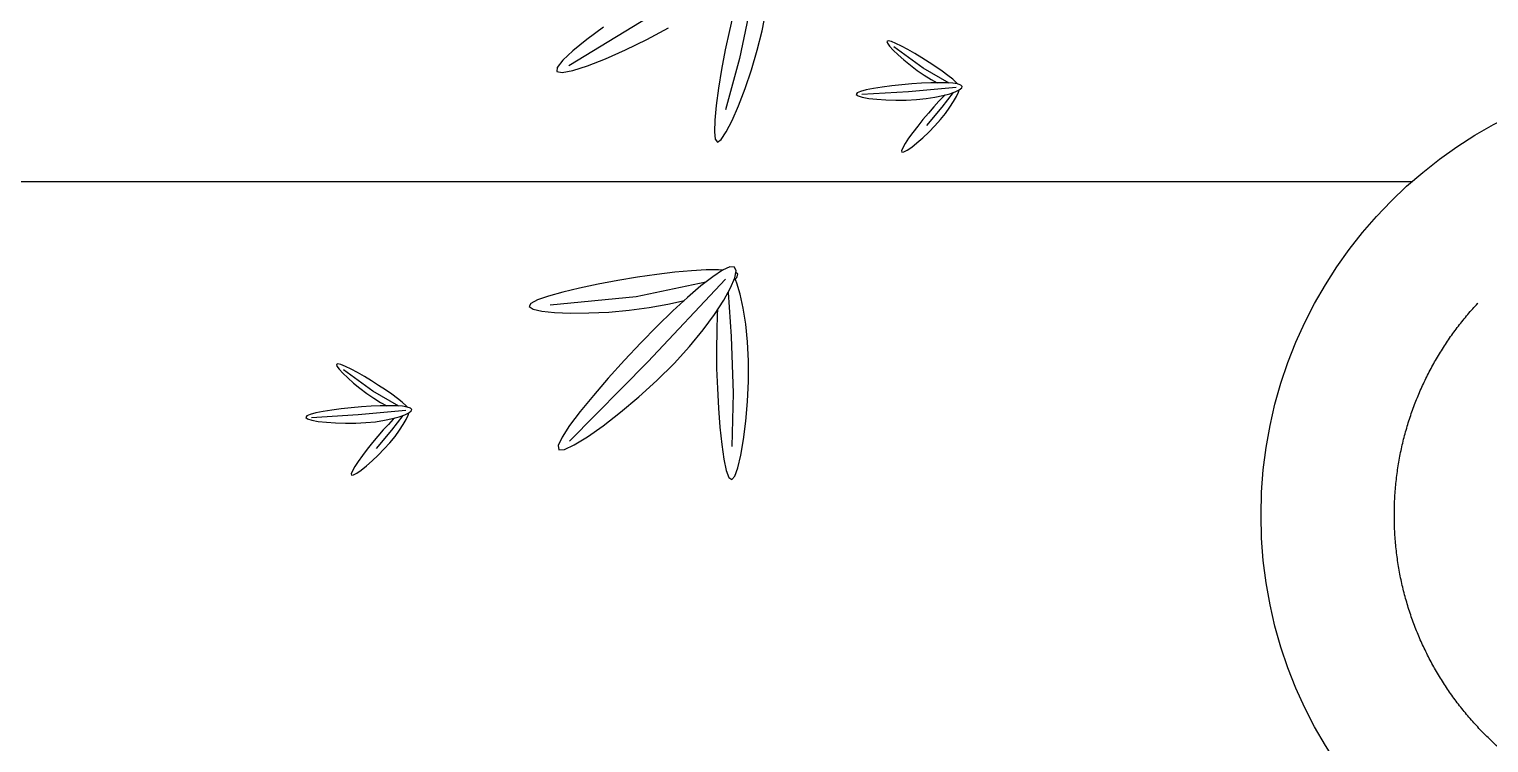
# Model space of a CAD drawing. Extents: x 302512 to 1034855, y -184136 to 410364.
# Drawn here: x 625727 to 632295, y 140721 to 143934 of the extents above; entities that cross this region are included whole.
import ezdxf

# ---------------------------------------------------------------- set-up
doc = ezdxf.new("R2010")
doc.units = 0
doc.header["$MEASUREMENT"] = 0
doc.linetypes.add('ACAD_ISO04W100', pattern=[30.5, 24, -3, 0.5, -3])
for name, color, linetype in [('F', 5, 'Continuous'), ('坐椅', 7, 'Continuous'), ('树', 80, 'Continuous'), ('红线', 20, 'Continuous'), ('绿化', 97, 'Continuous'), ('绿地', 3, 'Continuous'), ('道路线', 161, 'Continuous')]:
    doc.layers.add(name, color=color, linetype=linetype)
doc.styles.add('DIM_FONT', font='SIMPLEX.shx', dxfattribs={"width": 0.8})

# ---------------------------------------------------------------- blocks, each defined once
blk = doc.blocks.new('_F43BVI')
at = {"layer": '绿地'}
for p, q in [((0.9863, 0.5043), (0.9443, 0.4663)), ((0.9609, 0.4987), (0.9494, 0.4899)), ((0.9718, 0.5064), (0.9609, 0.4987)), ((0.9816, 0.5129), (0.9718, 0.5064)), ((0.9986, 0.5143), (0.9783, 0.4261)), ((0.9901, 0.5179), (0.9816, 0.5129)), ((0.9934, 0.5195), (0.9901, 0.5179)), ((1.008, 0.516), (1.0045, 0.5187)), ((1.0057, 0.5062), (1.0253, 0.4771)), ((1.0148, 0.5096), (1.008, 0.516)), ((1.0224, 0.5014), (1.0148, 0.5096)), ((1.0305, 0.4914), (1.0224, 0.5014)), ((0.925, 0.4702), (0.913, 0.4598)), ((0.9373, 0.4803), (0.925, 0.4702)), ((0.9494, 0.4899), (0.9373, 0.4803)), ((0.9574, 0.464), (0.9691, 0.4739)), ((0.9691, 0.4739), (0.9788, 0.4832)), ((1.0054, 0.4899), (1.007, 0.4868)), ((1.007, 0.4868), (1.0132, 0.4751)), ((1.0132, 0.4751), (1.0204, 0.4624)), ((1.0253, 0.4771), (1.0496, 0.4388)), ((1.0388, 0.4799), (1.0305, 0.4914)), ((1.0471, 0.4671), (1.0388, 0.4799)), ((0.9443, 0.4663), (0.8886, 0.4261)), ((0.9018, 0.4497), (0.8918, 0.4401)), ((0.913, 0.4598), (0.9018, 0.4497)), ((0.9182, 0.4363), (0.9314, 0.4449)), ((0.9314, 0.4449), (0.9447, 0.4542)), ((0.9447, 0.4542), (0.9574, 0.464)), ((1.0204, 0.4624), (1.0283, 0.4492)), ((1.0283, 0.4492), (1.0368, 0.4357)), ((1.0552, 0.4532), (1.0471, 0.4671)), ((1.0627, 0.4388), (1.0552, 0.4532)), ((0.8777, 0.4246), (0.8745, 0.4195)), ((0.8745, 0.4195), (0.8746, 0.4167)), ((0.8746, 0.4167), (0.8782, 0.4165)), ((0.8836, 0.4317), (0.8777, 0.4246)), ((0.8782, 0.4165), (0.8851, 0.4186)), ((0.8918, 0.4401), (0.8836, 0.4317)), ((0.8851, 0.4186), (0.8944, 0.4229)), ((0.8944, 0.4229), (0.9057, 0.4289)), ((0.9057, 0.4289), (0.9182, 0.4363)), ((0.9783, 0.4261), (0.956, 0.3402)), ((1.0368, 0.4357), (1.0455, 0.4225)), ((1.0455, 0.4225), (1.0541, 0.41)), ((1.0694, 0.4245), (1.0627, 0.4388)), ((1.0752, 0.4111), (1.0694, 0.4245)), ((1.0541, 0.41), (1.0622, 0.3989)), ((1.0622, 0.3989), (1.0695, 0.3896)), ((1.0695, 0.3896), (1.0757, 0.3828)), ((1.0797, 0.3992), (1.0752, 0.4111)), ((1.0827, 0.3894), (1.0797, 0.3992)), ((1.0839, 0.3823), (1.0827, 0.3894)), ((1.0757, 0.3828), (1.0804, 0.379)), ((1.0804, 0.379), (1.0832, 0.3787)), ((1.0832, 0.3787), (1.0839, 0.3823)), ((0.7252, 0.1948), (0.819, 0.1413)), ((0.7822, 0.198), (0.7504, 0.2157)), ((0.8146, 0.1778), (0.7822, 0.198)), ((0.8465, 0.1559), (0.8146, 0.1778)), ((0.7311, 0.1584), (0.7624, 0.1394)), ((0.7624, 0.1394), (0.7953, 0.1205)), ((0.819, 0.1413), (0.9033, 0.0858)), ((0.8765, 0.1334), (0.8465, 0.1559)), ((0.7953, 0.1205), (0.8284, 0.1023)), ((0.9035, 0.1116), (0.8765, 0.1334)), ((0.9263, 0.0915), (0.9035, 0.1116)), ((0.8284, 0.1023), (0.8604, 0.0857)), ((0.8604, 0.0857), (0.8899, 0.0713)), ((0.9435, 0.0742), (0.9263, 0.0915)), ((0.8899, 0.0713), (0.9157, 0.0601)), ((0.9157, 0.0601), (0.9363, 0.0527)), ((0.954, 0.0608), (0.9435, 0.0742)), ((0.9566, 0.0524), (0.954, 0.0608)), ((0.6831, 0.0351), (0.7319, -0.1704)), ((0.9363, 0.0527), (0.9503, 0.0498)), ((0.9503, 0.0498), (0.9566, 0.0524)), ((1.207, 0.0113), (1.2027, 0.0085)), ((1.2124, 0.0078), (1.207, 0.0113)), ((1.2223, 0.0044), (1.2117, 0.0036)), ((1.2158, 0), (1.2124, 0.0078)), ((1.2444, 0.0038), (1.2223, 0.0044)), ((1.271, 0.0011), (1.2444, 0.0038)), ((1.3012, -0.0038), (1.271, 0.0011)), ((1.1874, -0.0207), (1.1803, -0.0432)), ((1.1907, -0.0126), (1.1874, -0.0207)), ((1.2083, -0.0136), (1.3121, -0.2025)), ((1.2338, -0.0168), (1.3148, -0.0373)), ((1.3343, -0.011), (1.3012, -0.0038)), ((1.3694, -0.0206), (1.3343, -0.011)), ((1.4057, -0.0325), (1.3694, -0.0206)), ((1.1803, -0.0432), (1.1732, -0.0702)), ((1.2023, -0.0509), (1.1878, -0.185)), ((1.259, -0.046), (1.2668, -0.0492)), ((1.2668, -0.0492), (1.2965, -0.0601)), ((1.3148, -0.0373), (1.4187, -0.0669)), ((1.4419, -0.0461), (1.4057, -0.0325)), ((1.4764, -0.0607), (1.4419, -0.0461)), ((1.1732, -0.0702), (1.1662, -0.1011)), ((1.2965, -0.0601), (1.3292, -0.0712)), ((1.3292, -0.0712), (1.3642, -0.0822)), ((1.3642, -0.0822), (1.4007, -0.0927)), ((1.4187, -0.0669), (1.5138, -0.1006)), ((1.5079, -0.0754), (1.4764, -0.0607)), ((1.5348, -0.0895), (1.5079, -0.0754)), ((1.1662, -0.1011), (1.1595, -0.135)), ((1.2198, -0.1322), (1.2225, -0.1003)), ((1.4007, -0.0927), (1.4371, -0.1024)), ((1.4371, -0.1024), (1.4722, -0.1109)), ((1.5556, -0.1022), (1.5348, -0.0895)), ((1.569, -0.1127), (1.5556, -0.1022)), ((1.1595, -0.135), (1.1532, -0.1712)), ((1.2149, -0.1683), (1.2198, -0.1322)), ((1.4722, -0.1109), (1.5043, -0.1178)), ((1.5043, -0.1178), (1.532, -0.1226)), ((1.532, -0.1226), (1.5537, -0.1248)), ((1.5537, -0.1248), (1.5681, -0.1242)), ((1.5681, -0.1242), (1.5735, -0.1202)), ((1.5735, -0.1202), (1.569, -0.1127)), ((1.1532, -0.1712), (1.1475, -0.2087)), ((1.1878, -0.185), (1.1527, -0.3448)), ((1.2079, -0.2058), (1.2149, -0.1683)), ((1.1475, -0.2087), (1.1426, -0.2461)), ((1.1991, -0.2435), (1.2079, -0.2058)), ((1.3121, -0.2025), (1.4087, -0.3903)), ((1.1426, -0.2461), (1.1388, -0.282)), ((1.1891, -0.2796), (1.1991, -0.2435)), ((1.1388, -0.282), (1.1361, -0.3147)), ((1.1786, -0.3127), (1.1891, -0.2796)), ((1.1361, -0.3147), (1.135, -0.3427)), ((1.1681, -0.3412), (1.1786, -0.3127)), ((1.135, -0.3427), (1.1356, -0.3646)), ((1.1583, -0.3635), (1.1681, -0.3412)), ((1.1356, -0.3646), (1.1381, -0.3788)), ((1.1381, -0.3788), (1.1427, -0.3836)), ((1.1427, -0.3836), (1.1496, -0.3782)), ((1.1496, -0.3782), (1.1583, -0.3635)), ((1.249, -0.6635), (1.2405, -0.6685)), ((1.2523, -0.6619), (1.249, -0.6635)), ((1.267, -0.6654), (1.2634, -0.6627)), ((1.2452, -0.6771), (1.2032, -0.7151)), ((1.2199, -0.6827), (1.2083, -0.6915)), ((1.2307, -0.675), (1.2199, -0.6827)), ((1.2405, -0.6685), (1.2307, -0.675)), ((1.2576, -0.6671), (1.2373, -0.7553)), ((1.2646, -0.6753), (1.2843, -0.7043)), ((1.2737, -0.6718), (1.267, -0.6654)), ((1.2813, -0.6801), (1.2737, -0.6718)), ((1.2894, -0.69), (1.2813, -0.6801)), ((1.2977, -0.7015), (1.2894, -0.69)), ((1.2032, -0.7151), (1.1475, -0.7553)), ((1.1839, -0.7112), (1.1719, -0.7216)), ((1.1962, -0.7011), (1.1839, -0.7112)), ((1.2083, -0.6915), (1.1962, -0.7011)), ((1.2037, -0.7272), (1.2164, -0.7174)), ((1.2164, -0.7174), (1.228, -0.7075)), ((1.228, -0.7075), (1.2378, -0.6982)), ((1.2644, -0.6915), (1.2659, -0.6946)), ((1.2659, -0.6946), (1.2722, -0.7063)), ((1.2722, -0.7063), (1.2793, -0.719)), ((1.2793, -0.719), (1.2872, -0.7322)), ((1.2843, -0.7043), (1.3086, -0.7426)), ((1.3061, -0.7143), (1.2977, -0.7015)), ((1.3141, -0.7282), (1.3061, -0.7143)), ((1.1507, -0.7413), (1.1425, -0.7497)), ((1.1607, -0.7317), (1.1507, -0.7413)), ((1.1719, -0.7216), (1.1607, -0.7317)), ((1.1646, -0.7525), (1.1771, -0.7451)), ((1.1771, -0.7451), (1.1904, -0.7365)), ((1.1904, -0.7365), (1.2037, -0.7272)), ((1.2872, -0.7322), (1.2957, -0.7457)), ((1.2957, -0.7457), (1.3044, -0.759)), ((1.3216, -0.7426), (1.3141, -0.7282)), ((1.3284, -0.7569), (1.3216, -0.7426)), ((1.1366, -0.7568), (1.1334, -0.7619)), ((1.1334, -0.7619), (1.1335, -0.7647)), ((1.1335, -0.7647), (1.1372, -0.7649)), ((1.1425, -0.7497), (1.1366, -0.7568)), ((1.1372, -0.7649), (1.144, -0.7628)), ((1.144, -0.7628), (1.1533, -0.7585)), ((1.1533, -0.7585), (1.1646, -0.7525)), ((1.2373, -0.7553), (1.215, -0.8412)), ((1.3044, -0.759), (1.313, -0.7714)), ((1.313, -0.7714), (1.3212, -0.7825)), ((1.3341, -0.7703), (1.3284, -0.7569)), ((1.3386, -0.7822), (1.3341, -0.7703)), ((1.3212, -0.7825), (1.3285, -0.7918)), ((1.3285, -0.7918), (1.3347, -0.7986)), ((1.3347, -0.7986), (1.3393, -0.8024)), ((1.3416, -0.792), (1.3386, -0.7822)), ((1.3429, -0.7991), (1.3416, -0.792)), ((1.3422, -0.8027), (1.3429, -0.7991)), ((1.3393, -0.8024), (1.3422, -0.8027))]:
    blk.add_line(p, q, dxfattribs=at)
for points in [[(0.9658, 0.4365), (0.9615, 0.4179), (0.9576, 0.3993), (0.9543, 0.3814), (0.9517, 0.365), (0.95, 0.351), (0.9495, 0.34), (0.9502, 0.3328), (0.9523, 0.3302), (0.956, 0.3326), (0.9609, 0.3396), (0.9667, 0.3505), (0.9731, 0.3644), (0.9797, 0.3806), (0.9861, 0.3984), (0.992, 0.4169), (0.997, 0.4356), (1.0009, 0.4535), (1.0036, 0.4703), (1.0052, 0.4857), (1.0059, 0.4991), (1.0056, 0.5102), (1.0045, 0.5187), (1.0026, 0.5241), (1, 0.5261), (0.9968, 0.5243), (0.993, 0.5191), (0.9889, 0.5108), (0.9845, 0.4998), (0.9798, 0.4864), (0.9751, 0.4712), (0.9704, 0.4544)], [(1.2734, -0.2037), (1.2953, -0.2437), (1.3179, -0.283), (1.3403, -0.32), (1.3616, -0.3531), (1.3809, -0.3807), (1.3974, -0.4012), (1.41, -0.4128), (1.418, -0.4141), (1.4206, -0.4039), (1.4182, -0.3836), (1.4114, -0.3551), (1.4007, -0.3203), (1.3866, -0.2811), (1.3698, -0.2394), (1.3508, -0.197), (1.3303, -0.156), (1.3087, -0.118), (1.2868, -0.0838), (1.2655, -0.054), (1.2453, -0.0291), (1.2271, -0.0097), (1.2117, 0.0036), (1.1998, 0.0102), (1.192, 0.0095), (1.1891, 0.0013), (1.1908, -0.0139), (1.1967, -0.0353), (1.2062, -0.0619), (1.2191, -0.0929), (1.2349, -0.1274), (1.2531, -0.1646)], [(1.2248, -0.7449), (1.2205, -0.7635), (1.2165, -0.7821), (1.2132, -0.8), (1.2106, -0.8164), (1.209, -0.8304), (1.2084, -0.8414), (1.2091, -0.8486), (1.2112, -0.8513), (1.2149, -0.8488), (1.2198, -0.8418), (1.2257, -0.8309), (1.232, -0.817), (1.2386, -0.8008), (1.245, -0.783), (1.2509, -0.7645), (1.2559, -0.7459), (1.2598, -0.7279), (1.2625, -0.7111), (1.2642, -0.6957), (1.2648, -0.6823), (1.2645, -0.6712), (1.2634, -0.6627), (1.2615, -0.6573), (1.2589, -0.6553), (1.2557, -0.6571), (1.252, -0.6623), (1.2478, -0.6706), (1.2434, -0.6817), (1.2388, -0.695), (1.2341, -0.7102), (1.2294, -0.727)]]:
    blk.add_lwpolyline(points, close=True, dxfattribs=at)
blk.add_lwpolyline([(0.6823, -0.0857), (0.6951, -0.123), (0.7073, -0.1544), (0.7183, -0.1782), (0.7279, -0.1926), (0.7353, -0.1957), (0.7403, -0.1865), (0.7428, -0.1662), (0.743, -0.1369), (0.7409, -0.1005), (0.7366, -0.0591), (0.7303, -0.0145), (0.722, 0.0311)], dxfattribs=at)
at = {"style": 'DIM_FONT', "width": 0.7, "flags": 9}
for tag in ['YSIZE', 'XSIZE']:
    blk.add_attdef(tag, (0, 0), '', height=0.5, dxfattribs=at)
blk = doc.blocks.new('ZU')
at = {"layer": '绿地', "xscale": 1.5, "yscale": 1.5, "zscale": 0.001, "rotation": 260.5308552460376}
blk.add_blockref('_F43BVI', (-0.8522, 0.1655), dxfattribs=at)
blk = doc.blocks.new('A$C0B5A7686')
at = {"layer": '树', "linetype": 'ByBlock', "xscale": 640, "yscale": 640, "zscale": 640, "rotation": 151.15692544915}
blk.add_blockref('ZU', (642.8, 1492.6), dxfattribs=at)
blk = doc.blocks.new('A$C750B0621')
at = {"layer": '树'}
blk.add_blockref('A$C0B5A7686', (0, 0), dxfattribs=at)
blk = doc.blocks.new('A$C5AB93D8E')
at = {"layer": '绿化', "xscale": 0.8, "yscale": 0.8, "zscale": 0.8}
blk.add_blockref('A$C750B0621', (0, 0), dxfattribs=at)
blk = doc.blocks.new('A$C68DB62A4')
at = {"layer": '绿化', "rotation": 236.3690562220917}
blk.add_blockref('A$C5AB93D8E', (801.7, 2393.5), dxfattribs=at)
blk = doc.blocks.new('_F37GYG')
at = {"layer": '绿化', "linetype": 'ByBlock', "xscale": 0.2867748092958204, "yscale": 0.2867748092958204, "zscale": 0.2867748092958204}
blk.add_blockref('A$C68DB62A4', (-306.06, -300.5), dxfattribs=at)
at = {"style": 'DIM_FONT', "width": 0.8, "flags": 9}
for tag in ['YSIZE', 'XSIZE']:
    blk.add_attdef(tag, (0, 0), '', height=0.5, dxfattribs=at)

msp = doc.modelspace()

# ---------------------------------------------------------------- linework, layer by layer
at = {"layer": 'F'}
msp.add_circle((633270.1, 141745.9), 2000, dxfattribs=at)
at = {"layer": '红线', "linetype": 'ACAD_ISO04W100', "ltscale": 100}
msp.add_circle((633270.1, 141745.9), 1400, dxfattribs=at)
at = {"layer": '道路线'}
msp.add_lwpolyline([(631947.2, 143245.9), (608071.7, 143245.9, -0.438634), (605082, 146493.6), (605151.1, 147327.7), (605256.4, 151393.2)], format="xyb", dxfattribs=at)

# ---------------------------------------------------------------- block references
at = {"layer": '坐椅', "xscale": 10.78272, "yscale": 10.78272, "zscale": 10.78272}
msp.add_blockref('_F37GYG', (627947.1, 145146.1, -116953.2), dxfattribs=at)

doc.saveas('drawing.dxf')
